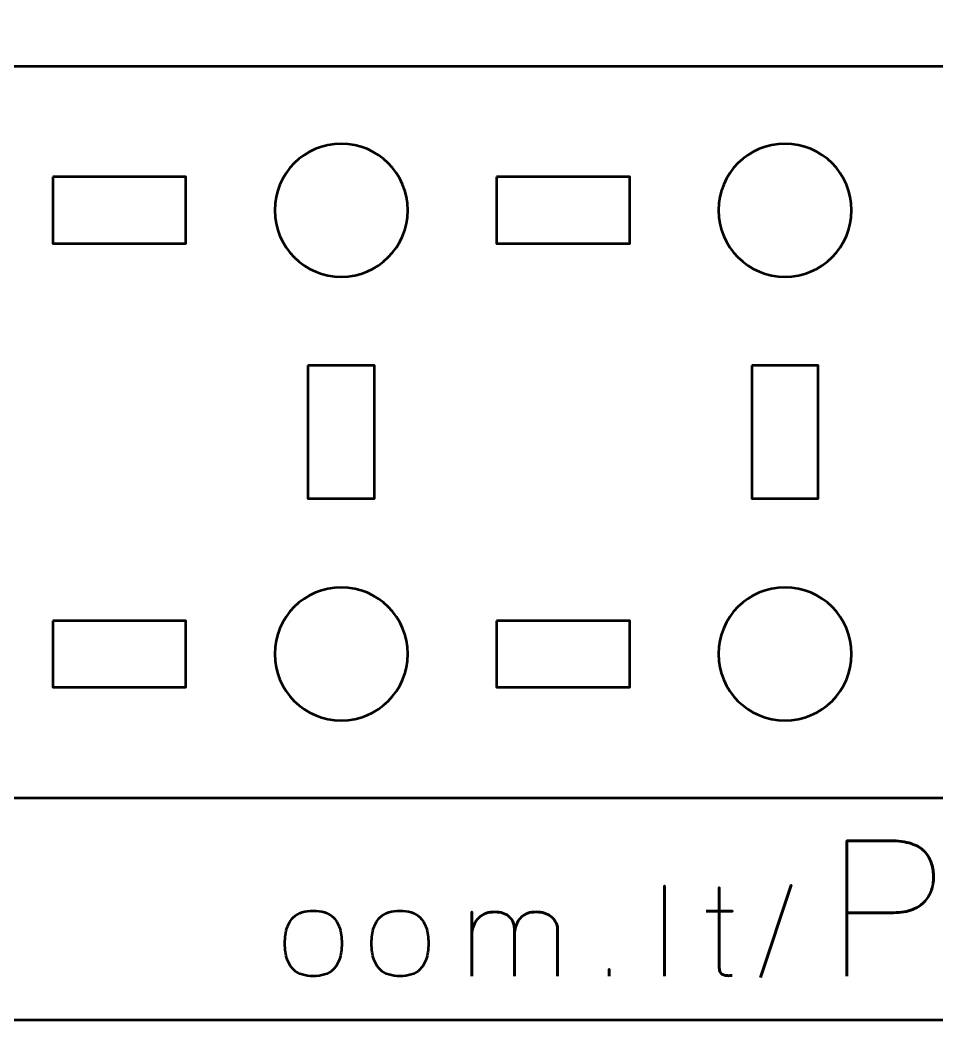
# Model space of a CAD drawing. Header units: centimetres. Extents: x -17.9 to -3.1, y -25.3 to -4.3.
# Drawn here: x -10.948 to -6.815, y -25.35 to -20.843 of the extents above; entities that cross this region are included whole.
import ezdxf

# ---------------------------------------------------------------- set-up
doc = ezdxf.new("R2010")
doc.units = ezdxf.units.CM
doc.header["$MEASUREMENT"] = 0
doc.layers.add('Layer 1', color=7, linetype='Continuous')

msp = doc.modelspace()

# ---------------------------------------------------------------- linework, layer by layer
at = {"layer": 'Layer 1', "color": 22, "lineweight": 53}
msp.add_open_spline([(-17.90003, -24.8499), (-17.90003, -24.8499), (-17.90003, -4.84994), (-17.90003, -4.84994), (-17.90003, -4.84994), (-17.90003, -4.57297), (-17.67694, -4.34998), (-17.39994, -4.34998), (-17.39994, -4.34998), (-17.39994, -4.34998), (-3.60007, -4.34998), (-3.60007, -4.34998), (-3.60007, -4.34998), (-3.32293, -4.34998), (-3.09997, -4.57297), (-3.09997, -4.84994), (-3.09997, -4.84994), (-3.09997, -4.84994), (-3.09997, -24.8499), (-3.09997, -24.8499), (-3.09997, -24.8499), (-3.09997, -25.1269), (-3.32293, -25.34999), (-3.60007, -25.34999), (-3.60007, -25.34999), (-3.60007, -25.34999), (-17.39994, -25.34999), (-17.39994, -25.34999), (-17.39994, -25.34999), (-17.67694, -25.34999), (-17.90003, -25.1269), (-17.90003, -24.8499)], degree=3, knots=[0, 0, 0, 0, 0.125, 0.125, 0.125, 0.125, 0.25, 0.25, 0.25, 0.25, 0.375, 0.375, 0.375, 0.375, 0.5, 0.5, 0.5, 0.5, 0.625, 0.625, 0.625, 0.625, 0.75, 0.75, 0.75, 0.75, 0.875, 0.875, 0.875, 0.875, 1, 1, 1, 1], dxfattribs=at)
at = {"layer": 'Layer 1', "color": 2, "lineweight": 53}
msp.add_open_spline([(-15.64992, -24.34998), (-15.64992, -24.34998), (-5.34997, -24.34998), (-5.34997, -24.34998), (-5.34997, -24.34998), (-5.07297, -24.34998), (-4.85001, -24.12703), (-4.85001, -23.85002), (-4.85001, -23.85002), (-4.85001, -23.85002), (-4.85001, -21.5501), (-4.85001, -21.5501), (-4.85001, -21.5501), (-4.85001, -21.2731), (-5.07297, -21.05), (-5.34997, -21.05), (-5.34997, -21.05), (-5.34997, -21.05), (-15.64992, -21.05), (-15.64992, -21.05), (-15.64992, -21.05), (-15.92692, -21.05), (-16.15002, -21.2731), (-16.15002, -21.5501), (-16.15002, -21.5501), (-16.15002, -21.5501), (-16.15002, -23.85002), (-16.15002, -23.85002), (-16.15002, -23.85002), (-16.15002, -24.12703), (-15.92692, -24.34998), (-15.64992, -24.34998)], degree=3, knots=[0, 0, 0, 0, 0.125, 0.125, 0.125, 0.125, 0.25, 0.25, 0.25, 0.25, 0.375, 0.375, 0.375, 0.375, 0.5, 0.5, 0.5, 0.5, 0.625, 0.625, 0.625, 0.625, 0.75, 0.75, 0.75, 0.75, 0.875, 0.875, 0.875, 0.875, 1, 1, 1, 1], dxfattribs=at)
at = {"layer": 'Layer 1', "lineweight": 53}
for points in [[(-9.20003, -21.70003), (-9.20003, -21.8658), (-9.33427, -22.00003), (-9.50004, -22.00003), (-9.50004, -22.00003), (-9.6657, -22.00003), (-9.80004, -21.8658), (-9.80004, -21.70003), (-9.80004, -21.70003), (-9.80004, -21.53437), (-9.6657, -21.40003), (-9.50004, -21.40003), (-9.50004, -21.40003), (-9.33427, -21.40003), (-9.20003, -21.53437), (-9.20003, -21.70003)], [(-7.19997, -21.70003), (-7.19997, -21.8658), (-7.33434, -22.00003), (-7.49997, -22.00003), (-7.49997, -22.00003), (-7.66574, -22.00003), (-7.79997, -21.8658), (-7.79997, -21.70003), (-7.79997, -21.70003), (-7.79997, -21.53437), (-7.66574, -21.40003), (-7.49997, -21.40003), (-7.49997, -21.40003), (-7.33434, -21.40003), (-7.19997, -21.53437), (-7.19997, -21.70003)], [(-10.79995, -21.5501), (-10.79995, -21.5501), (-10.19995, -21.5501), (-10.19995, -21.5501), (-10.19995, -21.5501), (-10.19995, -21.5501), (-10.19995, -21.8501), (-10.19995, -21.8501), (-10.19995, -21.8501), (-10.19995, -21.8501), (-10.79995, -21.8501), (-10.79995, -21.8501), (-10.79995, -21.8501), (-10.79995, -21.8501), (-10.79995, -21.5501), (-10.79995, -21.5501)], [(-8.79998, -21.5501), (-8.79998, -21.5501), (-8.19998, -21.5501), (-8.19998, -21.5501), (-8.19998, -21.5501), (-8.19998, -21.5501), (-8.19998, -21.8501), (-8.19998, -21.8501), (-8.19998, -21.8501), (-8.19998, -21.8501), (-8.79998, -21.8501), (-8.79998, -21.8501), (-8.79998, -21.8501), (-8.79998, -21.8501), (-8.79998, -21.5501), (-8.79998, -21.5501)], [(-9.64997, -22.40005), (-9.64997, -22.40005), (-9.34996, -22.40005), (-9.34996, -22.40005), (-9.34996, -22.40005), (-9.34996, -22.40005), (-9.34996, -23.00004), (-9.34996, -23.00004), (-9.34996, -23.00004), (-9.34996, -23.00004), (-9.64997, -23.00004), (-9.64997, -23.00004), (-9.64997, -23.00004), (-9.64997, -23.00004), (-9.64997, -22.40005), (-9.64997, -22.40005)], [(-7.65004, -22.40005), (-7.65004, -22.40005), (-7.35004, -22.40005), (-7.35004, -22.40005), (-7.35004, -22.40005), (-7.35004, -22.40005), (-7.35004, -23.00004), (-7.35004, -23.00004), (-7.35004, -23.00004), (-7.35004, -23.00004), (-7.65004, -23.00004), (-7.65004, -23.00004), (-7.65004, -23.00004), (-7.65004, -23.00004), (-7.65004, -22.40005), (-7.65004, -22.40005)], [(-9.20003, -23.70009), (-9.20003, -23.86572), (-9.33427, -24.0001), (-9.50004, -24.0001), (-9.50004, -24.0001), (-9.6657, -24.0001), (-9.80004, -23.86572), (-9.80004, -23.70009), (-9.80004, -23.70009), (-9.80004, -23.53432), (-9.6657, -23.40009), (-9.50004, -23.40009), (-9.50004, -23.40009), (-9.33427, -23.40009), (-9.20003, -23.53432), (-9.20003, -23.70009)], [(-7.19997, -23.70009), (-7.19997, -23.86572), (-7.33434, -24.0001), (-7.49997, -24.0001), (-7.49997, -24.0001), (-7.66574, -24.0001), (-7.79997, -23.86572), (-7.79997, -23.70009), (-7.79997, -23.70009), (-7.79997, -23.53432), (-7.66574, -23.40009), (-7.49997, -23.40009), (-7.49997, -23.40009), (-7.33434, -23.40009), (-7.19997, -23.53432), (-7.19997, -23.70009)], [(-10.79995, -23.55002), (-10.79995, -23.55002), (-10.19995, -23.55002), (-10.19995, -23.55002), (-10.19995, -23.55002), (-10.19995, -23.55002), (-10.19995, -23.85002), (-10.19995, -23.85002), (-10.19995, -23.85002), (-10.19995, -23.85002), (-10.79995, -23.85002), (-10.79995, -23.85002), (-10.79995, -23.85002), (-10.79995, -23.85002), (-10.79995, -23.55002), (-10.79995, -23.55002)], [(-8.79998, -23.55002), (-8.79998, -23.55002), (-8.19998, -23.55002), (-8.19998, -23.55002), (-8.19998, -23.55002), (-8.19998, -23.55002), (-8.19998, -23.85002), (-8.19998, -23.85002), (-8.19998, -23.85002), (-8.19998, -23.85002), (-8.79998, -23.85002), (-8.79998, -23.85002), (-8.79998, -23.85002), (-8.79998, -23.85002), (-8.79998, -23.55002), (-8.79998, -23.55002)]]:
    msp.add_open_spline(points, degree=3, knots=[0, 0, 0, 0, 0.25, 0.25, 0.25, 0.25, 0.5, 0.5, 0.5, 0.5, 0.75, 0.75, 0.75, 0.75, 1, 1, 1, 1], dxfattribs=at)
at = {"layer": 'Layer 1', "color": 30, "lineweight": 53}
for points, knots in [([(-7.22204, -25.15241), (-7.22204, -25.15241), (-7.22204, -24.54196), (-7.22204, -24.54196), (-7.22204, -24.54196), (-7.22204, -24.54196), (-7.02731, -24.54196), (-7.02731, -24.54196), (-7.02731, -24.54196), (-6.98836, -24.5421), (-6.95633, -24.54648), (-6.93107, -24.55494), (-6.93107, -24.55494), (-6.90595, -24.56327), (-6.88619, -24.57484), (-6.87194, -24.58952), (-6.87194, -24.58952), (-6.85769, -24.60405), (-6.84753, -24.6207), (-6.84132, -24.63947), (-6.84132, -24.63947), (-6.83525, -24.65824), (-6.83172, -24.67785), (-6.83088, -24.69859), (-6.83088, -24.69859), (-6.82989, -24.71934), (-6.83229, -24.73966), (-6.83793, -24.75941), (-6.83793, -24.75941), (-6.84372, -24.77917), (-6.85346, -24.79709), (-6.86743, -24.81318), (-6.86743, -24.81318), (-6.88125, -24.82926), (-6.90002, -24.84211), (-6.92359, -24.85156), (-6.92359, -24.85156), (-6.94715, -24.86116), (-6.97636, -24.86595), (-7.01122, -24.86624), (-7.01122, -24.86624), (-7.01122, -24.86624), (-7.22204, -24.86624), (-7.22204, -24.86624), (-7.22204, -24.86624), (-7.22204, -24.86624), (-7.01122, -24.86624), (-7.01122, -24.86624), (-7.01122, -24.86624), (-6.97707, -24.86595), (-6.94814, -24.86116), (-6.92472, -24.85156), (-6.92472, -24.85156), (-6.90115, -24.84211), (-6.88238, -24.82926), (-6.86827, -24.81318), (-6.86827, -24.81318), (-6.8543, -24.79709), (-6.84428, -24.77917), (-6.83836, -24.75941), (-6.83836, -24.75941), (-6.83243, -24.73966), (-6.82989, -24.71934), (-6.83088, -24.69859), (-6.83088, -24.69859), (-6.83172, -24.67785), (-6.83525, -24.65824), (-6.8416, -24.63947), (-6.8416, -24.63947), (-6.84781, -24.6207), (-6.85825, -24.60405), (-6.87251, -24.58952), (-6.87251, -24.58952), (-6.8869, -24.57484), (-6.90665, -24.56327), (-6.93177, -24.55494), (-6.93177, -24.55494), (-6.95703, -24.54648), (-6.98878, -24.5421), (-7.02731, -24.54196), (-7.02731, -24.54196), (-7.02731, -24.54196), (-7.22204, -24.54196), (-7.22204, -24.54196), (-7.22204, -24.54196), (-7.22204, -24.54196), (-7.22204, -25.15241), (-7.22204, -25.15241)], [0, 0, 0, 0, 0.0454545, 0.0454545, 0.0454545, 0.0454545, 0.0909091, 0.0909091, 0.0909091, 0.0909091, 0.1363636, 0.1363636, 0.1363636, 0.1363636, 0.1818182, 0.1818182, 0.1818182, 0.1818182, 0.2272727, 0.2272727, 0.2272727, 0.2272727, 0.2727273, 0.2727273, 0.2727273, 0.2727273, 0.3181818, 0.3181818, 0.3181818, 0.3181818, 0.3636364, 0.3636364, 0.3636364, 0.3636364, 0.4090909, 0.4090909, 0.4090909, 0.4090909, 0.4545455, 0.4545455, 0.4545455, 0.4545455, 0.5, 0.5, 0.5, 0.5, 0.5454545, 0.5454545, 0.5454545, 0.5454545, 0.5909091, 0.5909091, 0.5909091, 0.5909091, 0.6363636, 0.6363636, 0.6363636, 0.6363636, 0.6818182, 0.6818182, 0.6818182, 0.6818182, 0.7272727, 0.7272727, 0.7272727, 0.7272727, 0.7727273, 0.7727273, 0.7727273, 0.7727273, 0.8181818, 0.8181818, 0.8181818, 0.8181818, 0.8636364, 0.8636364, 0.8636364, 0.8636364, 0.9090909, 0.9090909, 0.9090909, 0.9090909, 0.9545455, 0.9545455, 0.9545455, 0.9545455, 1, 1, 1, 1]), ([(-8.04331, -25.15241), (-8.04331, -25.15241), (-8.04331, -24.74545), (-8.04331, -24.74545), (-8.04331, -24.74545), (-8.04331, -24.74545), (-8.04331, -25.15241), (-8.04331, -25.15241)], [0, 0, 0, 0, 0.5, 0.5, 0.5, 0.5, 1, 1, 1, 1]), ([(-7.61038, -25.15805), (-7.61038, -25.15805), (-7.47209, -24.7415), (-7.47209, -24.7415), (-7.47209, -24.7415), (-7.47209, -24.7415), (-7.61038, -25.15805), (-7.61038, -25.15805)], [0, 0, 0, 0, 0.5, 0.5, 0.5, 0.5, 1, 1, 1, 1]), ([(-7.73851, -25.14959), (-7.74547, -25.15015), (-7.75243, -25.15034), (-7.75921, -25.15015), (-7.75921, -25.15015), (-7.76598, -25.14996), (-7.7721, -25.14893), (-7.77765, -25.14686), (-7.77765, -25.14686), (-7.7832, -25.14488), (-7.78762, -25.14131), (-7.791, -25.13623), (-7.791, -25.13623), (-7.7943, -25.13115), (-7.79599, -25.12391), (-7.79608, -25.11459), (-7.79608, -25.11459), (-7.79608, -25.11017), (-7.79608, -25.10265), (-7.79608, -25.09211), (-7.79608, -25.09211), (-7.79608, -25.08148), (-7.79608, -25.06868), (-7.79608, -25.05354), (-7.79608, -25.05354), (-7.79608, -25.03839), (-7.79608, -25.02184), (-7.79608, -25.00387), (-7.79608, -25.00387), (-7.79608, -24.9859), (-7.79608, -24.96737), (-7.79608, -24.94818), (-7.79608, -24.94818), (-7.79608, -24.92899), (-7.79608, -24.91008), (-7.79608, -24.89136), (-7.79608, -24.89136), (-7.79608, -24.87264), (-7.79608, -24.85504), (-7.79608, -24.83849), (-7.79608, -24.83849), (-7.79608, -24.82193), (-7.79608, -24.80725), (-7.79608, -24.79456), (-7.79608, -24.79456), (-7.79608, -24.78176), (-7.79608, -24.77179), (-7.79608, -24.76445), (-7.79608, -24.76445), (-7.79608, -24.75721), (-7.79608, -24.75344), (-7.79608, -24.75335), (-7.79608, -24.75335), (-7.79608, -24.75344), (-7.79608, -24.75721), (-7.79608, -24.76445), (-7.79608, -24.76445), (-7.79608, -24.77179), (-7.79608, -24.78176), (-7.79608, -24.79456), (-7.79608, -24.79456), (-7.79608, -24.80725), (-7.79608, -24.82193), (-7.79608, -24.83849), (-7.79608, -24.83849), (-7.79608, -24.85504), (-7.79608, -24.87264), (-7.79608, -24.89136), (-7.79608, -24.89136), (-7.79608, -24.91008), (-7.79608, -24.92899), (-7.79608, -24.94818), (-7.79608, -24.94818), (-7.79608, -24.96737), (-7.79608, -24.9859), (-7.79608, -25.00387), (-7.79608, -25.00387), (-7.79608, -25.02184), (-7.79608, -25.03839), (-7.79608, -25.05354), (-7.79608, -25.05354), (-7.79608, -25.06868), (-7.79608, -25.08148), (-7.79608, -25.09211), (-7.79608, -25.09211), (-7.79608, -25.10265), (-7.79608, -25.11017), (-7.79608, -25.11459), (-7.79608, -25.11459), (-7.79599, -25.12391), (-7.7943, -25.13115), (-7.791, -25.13623), (-7.791, -25.13623), (-7.78762, -25.14131), (-7.7832, -25.14488), (-7.77765, -25.14686), (-7.77765, -25.14686), (-7.7721, -25.14893), (-7.76598, -25.14996), (-7.75921, -25.15015), (-7.75921, -25.15015), (-7.75243, -25.15034), (-7.74547, -25.15015), (-7.73851, -25.14959)], [0, 0, 0, 0, 0.0384615, 0.0384615, 0.0384615, 0.0384615, 0.0769231, 0.0769231, 0.0769231, 0.0769231, 0.1153846, 0.1153846, 0.1153846, 0.1153846, 0.1538462, 0.1538462, 0.1538462, 0.1538462, 0.1923077, 0.1923077, 0.1923077, 0.1923077, 0.2307692, 0.2307692, 0.2307692, 0.2307692, 0.2692308, 0.2692308, 0.2692308, 0.2692308, 0.3076923, 0.3076923, 0.3076923, 0.3076923, 0.3461538, 0.3461538, 0.3461538, 0.3461538, 0.3846154, 0.3846154, 0.3846154, 0.3846154, 0.4230769, 0.4230769, 0.4230769, 0.4230769, 0.4615385, 0.4615385, 0.4615385, 0.4615385, 0.5, 0.5, 0.5, 0.5, 0.5384615, 0.5384615, 0.5384615, 0.5384615, 0.5769231, 0.5769231, 0.5769231, 0.5769231, 0.6153846, 0.6153846, 0.6153846, 0.6153846, 0.6538462, 0.6538462, 0.6538462, 0.6538462, 0.6923077, 0.6923077, 0.6923077, 0.6923077, 0.7307692, 0.7307692, 0.7307692, 0.7307692, 0.7692308, 0.7692308, 0.7692308, 0.7692308, 0.8076923, 0.8076923, 0.8076923, 0.8076923, 0.8461538, 0.8461538, 0.8461538, 0.8461538, 0.8846154, 0.8846154, 0.8846154, 0.8846154, 0.9230769, 0.9230769, 0.9230769, 0.9230769, 0.9615385, 0.9615385, 0.9615385, 0.9615385, 1, 1, 1, 1]), ([(-9.626, -25.15241), (-9.60822, -25.1525), (-9.59167, -25.15025), (-9.57624, -25.14545), (-9.57624, -25.14545), (-9.56081, -25.14065), (-9.54717, -25.13265), (-9.5355, -25.12146), (-9.5355, -25.12146), (-9.52374, -25.11027), (-9.51462, -25.09512), (-9.50794, -25.07593), (-9.50794, -25.07593), (-9.50136, -25.05683), (-9.49797, -25.03303), (-9.49787, -25.00453), (-9.49787, -25.00453), (-9.49797, -24.97612), (-9.50136, -24.95241), (-9.50794, -24.93341), (-9.50794, -24.93341), (-9.51462, -24.9144), (-9.52374, -24.89926), (-9.5355, -24.88806), (-9.5355, -24.88806), (-9.54717, -24.87696), (-9.56081, -24.86897), (-9.57624, -24.86417), (-9.57624, -24.86417), (-9.59167, -24.85937), (-9.60822, -24.85711), (-9.626, -24.85721), (-9.626, -24.85721), (-9.64359, -24.85711), (-9.66015, -24.85937), (-9.67558, -24.86417), (-9.67558, -24.86417), (-9.69101, -24.86897), (-9.70455, -24.87696), (-9.71631, -24.88806), (-9.71631, -24.88806), (-9.72807, -24.89926), (-9.73729, -24.9144), (-9.74397, -24.93341), (-9.74397, -24.93341), (-9.75065, -24.95241), (-9.75404, -24.97612), (-9.75413, -25.00453), (-9.75413, -25.00453), (-9.75404, -25.03303), (-9.75065, -25.05683), (-9.74397, -25.07593), (-9.74397, -25.07593), (-9.73729, -25.09512), (-9.72807, -25.11027), (-9.71631, -25.12146), (-9.71631, -25.12146), (-9.70455, -25.13265), (-9.69101, -25.14065), (-9.67558, -25.14545), (-9.67558, -25.14545), (-9.66015, -25.15025), (-9.64359, -25.1525), (-9.626, -25.15241)], [0, 0, 0, 0, 0.0625, 0.0625, 0.0625, 0.0625, 0.125, 0.125, 0.125, 0.125, 0.1875, 0.1875, 0.1875, 0.1875, 0.25, 0.25, 0.25, 0.25, 0.3125, 0.3125, 0.3125, 0.3125, 0.375, 0.375, 0.375, 0.375, 0.4375, 0.4375, 0.4375, 0.4375, 0.5, 0.5, 0.5, 0.5, 0.5625, 0.5625, 0.5625, 0.5625, 0.625, 0.625, 0.625, 0.625, 0.6875, 0.6875, 0.6875, 0.6875, 0.75, 0.75, 0.75, 0.75, 0.8125, 0.8125, 0.8125, 0.8125, 0.875, 0.875, 0.875, 0.875, 0.9375, 0.9375, 0.9375, 0.9375, 1, 1, 1, 1]), ([(-9.626, -25.15241), (-9.60822, -25.1525), (-9.59167, -25.15025), (-9.57624, -25.14545), (-9.57624, -25.14545), (-9.56081, -25.14065), (-9.54717, -25.13265), (-9.5355, -25.12146), (-9.5355, -25.12146), (-9.52374, -25.11027), (-9.51462, -25.09512), (-9.50794, -25.07593), (-9.50794, -25.07593), (-9.50136, -25.05683), (-9.49797, -25.03303), (-9.49787, -25.00453), (-9.49787, -25.00453), (-9.49797, -24.97612), (-9.50136, -24.95241), (-9.50794, -24.93341), (-9.50794, -24.93341), (-9.51462, -24.9144), (-9.52374, -24.89926), (-9.5355, -24.88806), (-9.5355, -24.88806), (-9.54717, -24.87696), (-9.56081, -24.86897), (-9.57624, -24.86417), (-9.57624, -24.86417), (-9.59167, -24.85937), (-9.60822, -24.85711), (-9.626, -24.85721), (-9.626, -24.85721), (-9.64359, -24.85711), (-9.66015, -24.85937), (-9.67558, -24.86417), (-9.67558, -24.86417), (-9.69101, -24.86897), (-9.70455, -24.87696), (-9.71631, -24.88806), (-9.71631, -24.88806), (-9.72807, -24.89926), (-9.73729, -24.9144), (-9.74397, -24.93341), (-9.74397, -24.93341), (-9.75065, -24.95241), (-9.75404, -24.97612), (-9.75413, -25.00453), (-9.75413, -25.00453), (-9.75404, -25.03303), (-9.75065, -25.05683), (-9.74397, -25.07593), (-9.74397, -25.07593), (-9.73729, -25.09512), (-9.72807, -25.11027), (-9.71631, -25.12146), (-9.71631, -25.12146), (-9.70455, -25.13265), (-9.69101, -25.14065), (-9.67558, -25.14545), (-9.67558, -25.14545), (-9.66015, -25.15025), (-9.64359, -25.1525), (-9.626, -25.15241)], [0, 0, 0, 0, 0.0625, 0.0625, 0.0625, 0.0625, 0.125, 0.125, 0.125, 0.125, 0.1875, 0.1875, 0.1875, 0.1875, 0.25, 0.25, 0.25, 0.25, 0.3125, 0.3125, 0.3125, 0.3125, 0.375, 0.375, 0.375, 0.375, 0.4375, 0.4375, 0.4375, 0.4375, 0.5, 0.5, 0.5, 0.5, 0.5625, 0.5625, 0.5625, 0.5625, 0.625, 0.625, 0.625, 0.625, 0.6875, 0.6875, 0.6875, 0.6875, 0.75, 0.75, 0.75, 0.75, 0.8125, 0.8125, 0.8125, 0.8125, 0.875, 0.875, 0.875, 0.875, 0.9375, 0.9375, 0.9375, 0.9375, 1, 1, 1, 1]), ([(-9.23541, -25.15241), (-9.21763, -25.1525), (-9.20108, -25.15025), (-9.18565, -25.14545), (-9.18565, -25.14545), (-9.17022, -25.14065), (-9.15658, -25.13265), (-9.14491, -25.12146), (-9.14491, -25.12146), (-9.13315, -25.11027), (-9.12403, -25.09512), (-9.11735, -25.07593), (-9.11735, -25.07593), (-9.11077, -25.05683), (-9.10738, -25.03303), (-9.10728, -25.00453), (-9.10728, -25.00453), (-9.10738, -24.97612), (-9.11077, -24.95241), (-9.11735, -24.93341), (-9.11735, -24.93341), (-9.12403, -24.9144), (-9.13315, -24.89926), (-9.14491, -24.88806), (-9.14491, -24.88806), (-9.15658, -24.87696), (-9.17022, -24.86897), (-9.18565, -24.86417), (-9.18565, -24.86417), (-9.20108, -24.85937), (-9.21763, -24.85711), (-9.23541, -24.85721), (-9.23541, -24.85721), (-9.253, -24.85711), (-9.26956, -24.85937), (-9.28499, -24.86417), (-9.28499, -24.86417), (-9.30042, -24.86897), (-9.31396, -24.87696), (-9.32572, -24.88806), (-9.32572, -24.88806), (-9.33748, -24.89926), (-9.3467, -24.9144), (-9.35338, -24.93341), (-9.35338, -24.93341), (-9.36006, -24.95241), (-9.36345, -24.97612), (-9.36354, -25.00453), (-9.36354, -25.00453), (-9.36345, -25.03303), (-9.36006, -25.05683), (-9.35338, -25.07593), (-9.35338, -25.07593), (-9.3467, -25.09512), (-9.33748, -25.11027), (-9.32572, -25.12146), (-9.32572, -25.12146), (-9.31396, -25.13265), (-9.30042, -25.14065), (-9.28499, -25.14545), (-9.28499, -25.14545), (-9.26956, -25.15025), (-9.253, -25.1525), (-9.23541, -25.15241)], [0, 0, 0, 0, 0.0625, 0.0625, 0.0625, 0.0625, 0.125, 0.125, 0.125, 0.125, 0.1875, 0.1875, 0.1875, 0.1875, 0.25, 0.25, 0.25, 0.25, 0.3125, 0.3125, 0.3125, 0.3125, 0.375, 0.375, 0.375, 0.375, 0.4375, 0.4375, 0.4375, 0.4375, 0.5, 0.5, 0.5, 0.5, 0.5625, 0.5625, 0.5625, 0.5625, 0.625, 0.625, 0.625, 0.625, 0.6875, 0.6875, 0.6875, 0.6875, 0.75, 0.75, 0.75, 0.75, 0.8125, 0.8125, 0.8125, 0.8125, 0.875, 0.875, 0.875, 0.875, 0.9375, 0.9375, 0.9375, 0.9375, 1, 1, 1, 1]), ([(-9.23541, -25.15241), (-9.21763, -25.1525), (-9.20108, -25.15025), (-9.18565, -25.14545), (-9.18565, -25.14545), (-9.17022, -25.14065), (-9.15658, -25.13265), (-9.14491, -25.12146), (-9.14491, -25.12146), (-9.13315, -25.11027), (-9.12403, -25.09512), (-9.11735, -25.07593), (-9.11735, -25.07593), (-9.11077, -25.05683), (-9.10738, -25.03303), (-9.10728, -25.00453), (-9.10728, -25.00453), (-9.10738, -24.97612), (-9.11077, -24.95241), (-9.11735, -24.93341), (-9.11735, -24.93341), (-9.12403, -24.9144), (-9.13315, -24.89926), (-9.14491, -24.88806), (-9.14491, -24.88806), (-9.15658, -24.87696), (-9.17022, -24.86897), (-9.18565, -24.86417), (-9.18565, -24.86417), (-9.20108, -24.85937), (-9.21763, -24.85711), (-9.23541, -24.85721), (-9.23541, -24.85721), (-9.253, -24.85711), (-9.26956, -24.85937), (-9.28499, -24.86417), (-9.28499, -24.86417), (-9.30042, -24.86897), (-9.31396, -24.87696), (-9.32572, -24.88806), (-9.32572, -24.88806), (-9.33748, -24.89926), (-9.3467, -24.9144), (-9.35338, -24.93341), (-9.35338, -24.93341), (-9.36006, -24.95241), (-9.36345, -24.97612), (-9.36354, -25.00453), (-9.36354, -25.00453), (-9.36345, -25.03303), (-9.36006, -25.05683), (-9.35338, -25.07593), (-9.35338, -25.07593), (-9.3467, -25.09512), (-9.33748, -25.11027), (-9.32572, -25.12146), (-9.32572, -25.12146), (-9.31396, -25.13265), (-9.30042, -25.14065), (-9.28499, -25.14545), (-9.28499, -25.14545), (-9.26956, -25.15025), (-9.253, -25.1525), (-9.23541, -25.15241)], [0, 0, 0, 0, 0.0625, 0.0625, 0.0625, 0.0625, 0.125, 0.125, 0.125, 0.125, 0.1875, 0.1875, 0.1875, 0.1875, 0.25, 0.25, 0.25, 0.25, 0.3125, 0.3125, 0.3125, 0.3125, 0.375, 0.375, 0.375, 0.375, 0.4375, 0.4375, 0.4375, 0.4375, 0.5, 0.5, 0.5, 0.5, 0.5625, 0.5625, 0.5625, 0.5625, 0.625, 0.625, 0.625, 0.625, 0.6875, 0.6875, 0.6875, 0.6875, 0.75, 0.75, 0.75, 0.75, 0.8125, 0.8125, 0.8125, 0.8125, 0.875, 0.875, 0.875, 0.875, 0.9375, 0.9375, 0.9375, 0.9375, 1, 1, 1, 1]), ([(-8.71952, -25.15241), (-8.71952, -25.15232), (-8.71952, -25.14959), (-8.71952, -25.14423), (-8.71952, -25.14423), (-8.71952, -25.13896), (-8.71952, -25.13171), (-8.71952, -25.12259), (-8.71952, -25.12259), (-8.71952, -25.11337), (-8.71952, -25.10302), (-8.71952, -25.09136), (-8.71952, -25.09136), (-8.71952, -25.07979), (-8.71952, -25.06765), (-8.71952, -25.05486), (-8.71952, -25.05486), (-8.71952, -25.04216), (-8.71952, -25.02964), (-8.71952, -25.01723), (-8.71952, -25.01723), (-8.71952, -25.00481), (-8.71952, -24.99314), (-8.71952, -24.98242), (-8.71952, -24.98242), (-8.71952, -24.9716), (-8.71952, -24.96238), (-8.71952, -24.95457), (-8.71952, -24.95457), (-8.71952, -24.94686), (-8.71952, -24.94131), (-8.71952, -24.93792), (-8.71952, -24.93792), (-8.71942, -24.93265), (-8.72027, -24.92673), (-8.72187, -24.92024), (-8.72187, -24.92024), (-8.72347, -24.91365), (-8.7262, -24.90707), (-8.73005, -24.90048), (-8.73005, -24.90048), (-8.73391, -24.8938), (-8.73927, -24.88769), (-8.74595, -24.88204), (-8.74595, -24.88204), (-8.75272, -24.8764), (-8.76119, -24.87188), (-8.77135, -24.8684), (-8.77135, -24.8684), (-8.78161, -24.86492), (-8.79383, -24.86304), (-8.80813, -24.86285), (-8.80813, -24.86285), (-8.82243, -24.86285), (-8.83523, -24.86483), (-8.84642, -24.86878), (-8.84642, -24.86878), (-8.85771, -24.87282), (-8.8674, -24.87837), (-8.87568, -24.88543), (-8.87568, -24.88543), (-8.88386, -24.89249), (-8.89073, -24.90058), (-8.89609, -24.90979), (-8.89609, -24.90979), (-8.90145, -24.91892), (-8.90541, -24.92861), (-8.90804, -24.93896), (-8.90804, -24.93896), (-8.91067, -24.94921), (-8.91199, -24.95965), (-8.91199, -24.9701), (-8.91199, -24.9701), (-8.91199, -24.95965), (-8.91067, -24.94921), (-8.90804, -24.93896), (-8.90804, -24.93896), (-8.90541, -24.92861), (-8.90145, -24.91892), (-8.89609, -24.90979), (-8.89609, -24.90979), (-8.89073, -24.90058), (-8.88386, -24.89249), (-8.87568, -24.88543), (-8.87568, -24.88543), (-8.8674, -24.87837), (-8.85771, -24.87282), (-8.84642, -24.86878), (-8.84642, -24.86878), (-8.83523, -24.86483), (-8.82243, -24.86285), (-8.80813, -24.86285), (-8.80813, -24.86285), (-8.79383, -24.86304), (-8.78161, -24.86492), (-8.77135, -24.8684), (-8.77135, -24.8684), (-8.76119, -24.87188), (-8.75272, -24.8764), (-8.74595, -24.88204), (-8.74595, -24.88204), (-8.73927, -24.88769), (-8.73391, -24.8938), (-8.73005, -24.90048), (-8.73005, -24.90048), (-8.7262, -24.90707), (-8.72347, -24.91365), (-8.72187, -24.92024), (-8.72187, -24.92024), (-8.72027, -24.92673), (-8.71942, -24.93265), (-8.71952, -24.93792), (-8.71952, -24.93792), (-8.71952, -24.94131), (-8.71952, -24.94686), (-8.71952, -24.95457), (-8.71952, -24.95457), (-8.71952, -24.96238), (-8.71952, -24.9716), (-8.71952, -24.98242), (-8.71952, -24.98242), (-8.71952, -24.99314), (-8.71952, -25.00481), (-8.71952, -25.01723), (-8.71952, -25.01723), (-8.71952, -25.02964), (-8.71952, -25.04216), (-8.71952, -25.05486), (-8.71952, -25.05486), (-8.71952, -25.06765), (-8.71952, -25.07979), (-8.71952, -25.09136), (-8.71952, -25.09136), (-8.71952, -25.10302), (-8.71952, -25.11337), (-8.71952, -25.12259), (-8.71952, -25.12259), (-8.71952, -25.13171), (-8.71952, -25.13896), (-8.71952, -25.14423), (-8.71952, -25.14423), (-8.71952, -25.14959), (-8.71952, -25.15232), (-8.71952, -25.15241)], [0, 0, 0, 0, 0.0277778, 0.0277778, 0.0277778, 0.0277778, 0.0555556, 0.0555556, 0.0555556, 0.0555556, 0.0833333, 0.0833333, 0.0833333, 0.0833333, 0.1111111, 0.1111111, 0.1111111, 0.1111111, 0.1388889, 0.1388889, 0.1388889, 0.1388889, 0.1666667, 0.1666667, 0.1666667, 0.1666667, 0.1944444, 0.1944444, 0.1944444, 0.1944444, 0.2222222, 0.2222222, 0.2222222, 0.2222222, 0.25, 0.25, 0.25, 0.25, 0.2777778, 0.2777778, 0.2777778, 0.2777778, 0.3055556, 0.3055556, 0.3055556, 0.3055556, 0.3333333, 0.3333333, 0.3333333, 0.3333333, 0.3611111, 0.3611111, 0.3611111, 0.3611111, 0.3888889, 0.3888889, 0.3888889, 0.3888889, 0.4166667, 0.4166667, 0.4166667, 0.4166667, 0.4444444, 0.4444444, 0.4444444, 0.4444444, 0.4722222, 0.4722222, 0.4722222, 0.4722222, 0.5, 0.5, 0.5, 0.5, 0.5277778, 0.5277778, 0.5277778, 0.5277778, 0.5555556, 0.5555556, 0.5555556, 0.5555556, 0.5833333, 0.5833333, 0.5833333, 0.5833333, 0.6111111, 0.6111111, 0.6111111, 0.6111111, 0.6388889, 0.6388889, 0.6388889, 0.6388889, 0.6666667, 0.6666667, 0.6666667, 0.6666667, 0.6944444, 0.6944444, 0.6944444, 0.6944444, 0.7222222, 0.7222222, 0.7222222, 0.7222222, 0.75, 0.75, 0.75, 0.75, 0.7777778, 0.7777778, 0.7777778, 0.7777778, 0.8055556, 0.8055556, 0.8055556, 0.8055556, 0.8333333, 0.8333333, 0.8333333, 0.8333333, 0.8611111, 0.8611111, 0.8611111, 0.8611111, 0.8888889, 0.8888889, 0.8888889, 0.8888889, 0.9166667, 0.9166667, 0.9166667, 0.9166667, 0.9444444, 0.9444444, 0.9444444, 0.9444444, 0.9722222, 0.9722222, 0.9722222, 0.9722222, 1, 1, 1, 1]), ([(-8.91199, -25.15241), (-8.91199, -25.15241), (-8.91199, -24.86285), (-8.91199, -24.86285), (-8.91199, -24.86285), (-8.91199, -24.86285), (-8.91199, -25.15241), (-8.91199, -25.15241)], [0, 0, 0, 0, 0.5, 0.5, 0.5, 0.5, 1, 1, 1, 1]), ([(-8.52535, -25.15241), (-8.52535, -25.15232), (-8.52535, -25.14959), (-8.52535, -25.14423), (-8.52535, -25.14423), (-8.52535, -25.13896), (-8.52535, -25.13171), (-8.52535, -25.12259), (-8.52535, -25.12259), (-8.52535, -25.11337), (-8.52535, -25.10302), (-8.52535, -25.09136), (-8.52535, -25.09136), (-8.52535, -25.07979), (-8.52535, -25.06765), (-8.52535, -25.05486), (-8.52535, -25.05486), (-8.52535, -25.04216), (-8.52535, -25.02964), (-8.52535, -25.01723), (-8.52535, -25.01723), (-8.52535, -25.00481), (-8.52535, -24.99314), (-8.52535, -24.98242), (-8.52535, -24.98242), (-8.52535, -24.9716), (-8.52535, -24.96238), (-8.52535, -24.95457), (-8.52535, -24.95457), (-8.52535, -24.94686), (-8.52535, -24.94131), (-8.52535, -24.93792), (-8.52535, -24.93792), (-8.52535, -24.93265), (-8.52638, -24.92673), (-8.52855, -24.92024), (-8.52855, -24.92024), (-8.53062, -24.91365), (-8.534, -24.90707), (-8.53871, -24.90048), (-8.53871, -24.90048), (-8.54332, -24.8938), (-8.54943, -24.88769), (-8.55696, -24.88204), (-8.55696, -24.88204), (-8.56448, -24.8764), (-8.57361, -24.87188), (-8.58433, -24.8684), (-8.58433, -24.8684), (-8.59506, -24.86492), (-8.60757, -24.86304), (-8.62187, -24.86285), (-8.62187, -24.86285), (-8.63617, -24.86285), (-8.64877, -24.86483), (-8.65959, -24.86878), (-8.65959, -24.86878), (-8.67032, -24.87282), (-8.67954, -24.87837), (-8.68725, -24.88543), (-8.68725, -24.88543), (-8.69487, -24.89249), (-8.70098, -24.90058), (-8.70578, -24.90979), (-8.70578, -24.90979), (-8.71058, -24.91892), (-8.71406, -24.92861), (-8.71622, -24.93896), (-8.71622, -24.93896), (-8.71848, -24.94921), (-8.71952, -24.95965), (-8.71952, -24.9701), (-8.71952, -24.9701), (-8.71952, -24.95965), (-8.71848, -24.94921), (-8.71622, -24.93896), (-8.71622, -24.93896), (-8.71406, -24.92861), (-8.71058, -24.91892), (-8.70578, -24.90979), (-8.70578, -24.90979), (-8.70098, -24.90058), (-8.69487, -24.89249), (-8.68725, -24.88543), (-8.68725, -24.88543), (-8.67954, -24.87837), (-8.67032, -24.87282), (-8.65959, -24.86878), (-8.65959, -24.86878), (-8.64877, -24.86483), (-8.63617, -24.86285), (-8.62187, -24.86285), (-8.62187, -24.86285), (-8.60757, -24.86304), (-8.59506, -24.86492), (-8.58433, -24.8684), (-8.58433, -24.8684), (-8.57361, -24.87188), (-8.56448, -24.8764), (-8.55696, -24.88204), (-8.55696, -24.88204), (-8.54943, -24.88769), (-8.54332, -24.8938), (-8.53871, -24.90048), (-8.53871, -24.90048), (-8.534, -24.90707), (-8.53062, -24.91365), (-8.52855, -24.92024), (-8.52855, -24.92024), (-8.52638, -24.92673), (-8.52535, -24.93265), (-8.52535, -24.93792), (-8.52535, -24.93792), (-8.52535, -24.94131), (-8.52535, -24.94686), (-8.52535, -24.95457), (-8.52535, -24.95457), (-8.52535, -24.96238), (-8.52535, -24.9716), (-8.52535, -24.98242), (-8.52535, -24.98242), (-8.52535, -24.99314), (-8.52535, -25.00481), (-8.52535, -25.01723), (-8.52535, -25.01723), (-8.52535, -25.02964), (-8.52535, -25.04216), (-8.52535, -25.05486), (-8.52535, -25.05486), (-8.52535, -25.06765), (-8.52535, -25.07979), (-8.52535, -25.09136), (-8.52535, -25.09136), (-8.52535, -25.10302), (-8.52535, -25.11337), (-8.52535, -25.12259), (-8.52535, -25.12259), (-8.52535, -25.13171), (-8.52535, -25.13896), (-8.52535, -25.14423), (-8.52535, -25.14423), (-8.52535, -25.14959), (-8.52535, -25.15232), (-8.52535, -25.15241)], [0, 0, 0, 0, 0.0277778, 0.0277778, 0.0277778, 0.0277778, 0.0555556, 0.0555556, 0.0555556, 0.0555556, 0.0833333, 0.0833333, 0.0833333, 0.0833333, 0.1111111, 0.1111111, 0.1111111, 0.1111111, 0.1388889, 0.1388889, 0.1388889, 0.1388889, 0.1666667, 0.1666667, 0.1666667, 0.1666667, 0.1944444, 0.1944444, 0.1944444, 0.1944444, 0.2222222, 0.2222222, 0.2222222, 0.2222222, 0.25, 0.25, 0.25, 0.25, 0.2777778, 0.2777778, 0.2777778, 0.2777778, 0.3055556, 0.3055556, 0.3055556, 0.3055556, 0.3333333, 0.3333333, 0.3333333, 0.3333333, 0.3611111, 0.3611111, 0.3611111, 0.3611111, 0.3888889, 0.3888889, 0.3888889, 0.3888889, 0.4166667, 0.4166667, 0.4166667, 0.4166667, 0.4444444, 0.4444444, 0.4444444, 0.4444444, 0.4722222, 0.4722222, 0.4722222, 0.4722222, 0.5, 0.5, 0.5, 0.5, 0.5277778, 0.5277778, 0.5277778, 0.5277778, 0.5555556, 0.5555556, 0.5555556, 0.5555556, 0.5833333, 0.5833333, 0.5833333, 0.5833333, 0.6111111, 0.6111111, 0.6111111, 0.6111111, 0.6388889, 0.6388889, 0.6388889, 0.6388889, 0.6666667, 0.6666667, 0.6666667, 0.6666667, 0.6944444, 0.6944444, 0.6944444, 0.6944444, 0.7222222, 0.7222222, 0.7222222, 0.7222222, 0.75, 0.75, 0.75, 0.75, 0.7777778, 0.7777778, 0.7777778, 0.7777778, 0.8055556, 0.8055556, 0.8055556, 0.8055556, 0.8333333, 0.8333333, 0.8333333, 0.8333333, 0.8611111, 0.8611111, 0.8611111, 0.8611111, 0.8888889, 0.8888889, 0.8888889, 0.8888889, 0.9166667, 0.9166667, 0.9166667, 0.9166667, 0.9444444, 0.9444444, 0.9444444, 0.9444444, 0.9722222, 0.9722222, 0.9722222, 0.9722222, 1, 1, 1, 1]), ([(-7.85535, -24.86003), (-7.85535, -24.86003), (-7.73738, -24.86003), (-7.73738, -24.86003), (-7.73738, -24.86003), (-7.73738, -24.86003), (-7.85535, -24.86003), (-7.85535, -24.86003)], [0, 0, 0, 0, 0.5, 0.5, 0.5, 0.5, 1, 1, 1, 1]), ([(-8.29223, -25.15241), (-8.29223, -25.15241), (-8.29223, -25.12137), (-8.29223, -25.12137), (-8.29223, -25.12137), (-8.29223, -25.12137), (-8.29223, -25.15241), (-8.29223, -25.15241)], [0, 0, 0, 0, 0.5, 0.5, 0.5, 0.5, 1, 1, 1, 1])]:
    msp.add_open_spline(points, degree=3, knots=knots, dxfattribs=at)

doc.saveas('drawing.dxf')
